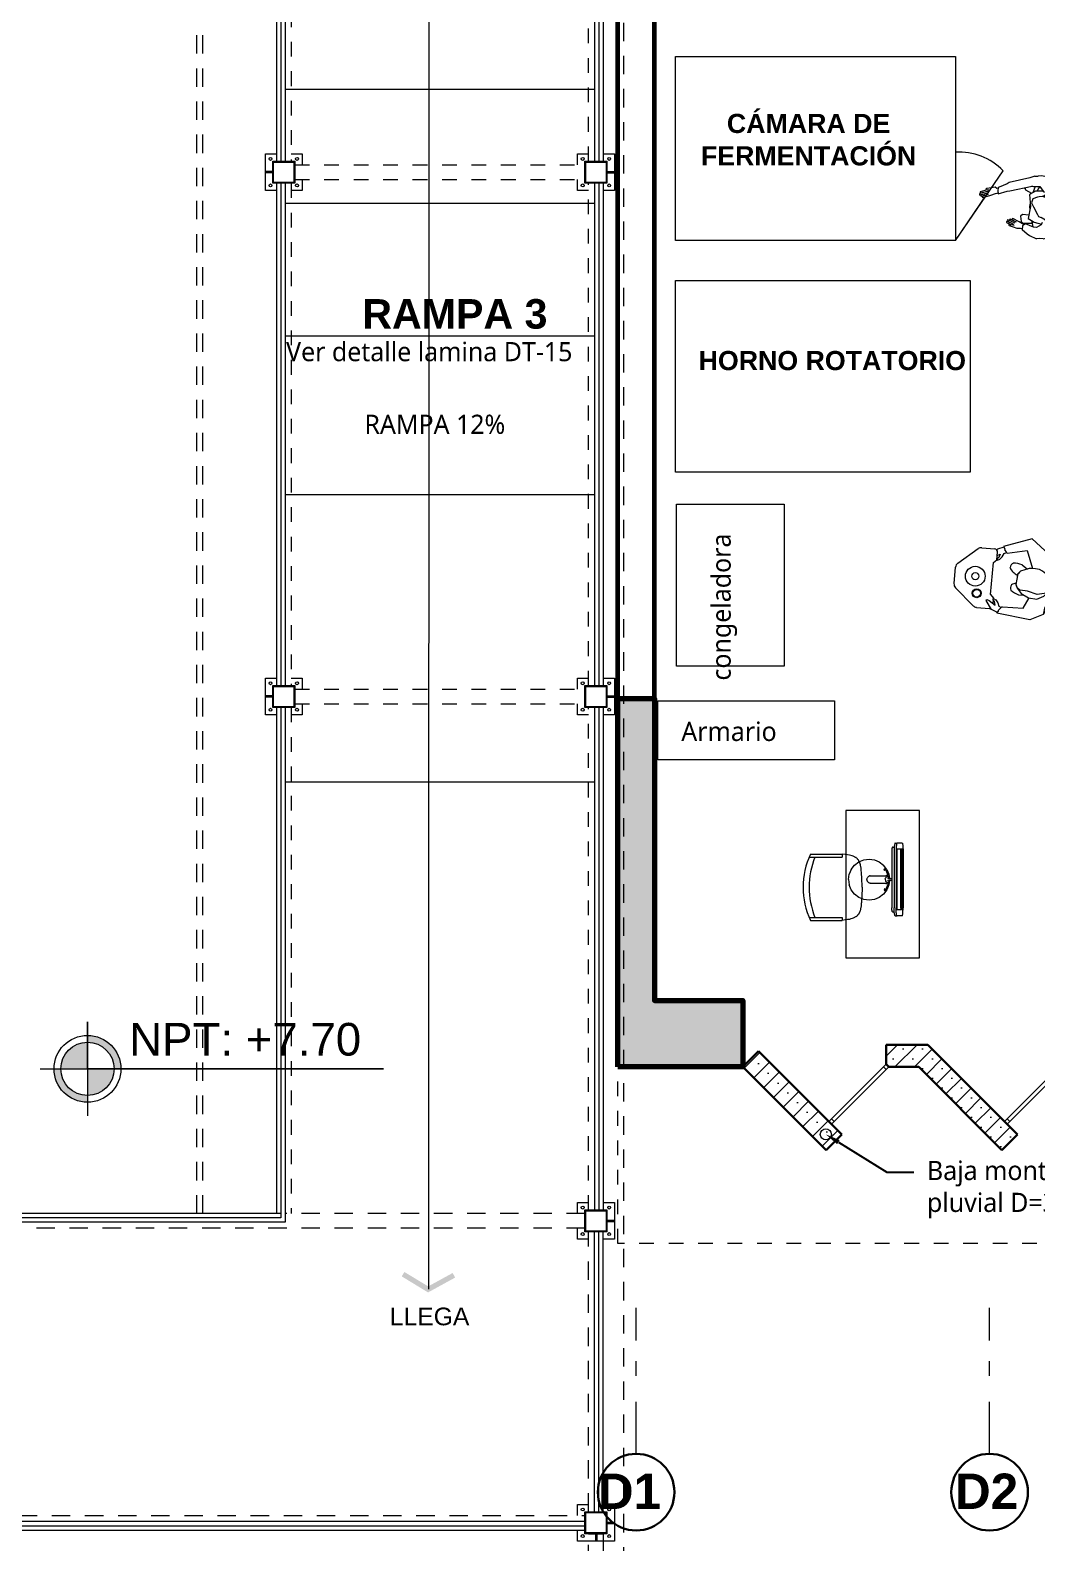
# Model space of a CAD drawing. Header units: millimetres. Extents: x 1 to 121, y 0 to 90.
# Drawn here: x 23.14 to 29.97, y 8.19 to 18.46 of the extents above; entities that cross this region are included whole.
import ezdxf
from ezdxf import colors
from ezdxf.entities.mleader import LeaderData, LeaderLine
from ezdxf.enums import TextEntityAlignment as Align
from ezdxf.math import Vec2, Vec3

# ---------------------------------------------------------------- set-up
doc = ezdxf.new("R2010")
doc.units = ezdxf.units.MM
for name, pattern in [('DASHED2', [0.375, 0.25, -0.125]), ('Dot & Dashed', [0.670278, 0.352778, -0.176389, 0, -0.141111]), ('HIDDEN2', [0.1875, 0.125, -0.0625])]:
    doc.linetypes.add(name, pattern=pattern)
for name, color, linetype, lineweight in [('A-FLOR-HRAL', 11, 'Continuous', 9), ('A-TRAZO', 7, 'Continuous', 5), ('ArchiCAD Windows_Pen_No__3', 150, 'Continuous', 0), ('COLUMNAS 50', 32, 'Continuous', 70), ('Cotas varias El', 253, 'Continuous', 13), ('Equipamiento SR', 23, 'Continuous', 0), ('flechas', 180, 'Continuous', 15), ('GRAFO 0 BLANCO', 7, 'Continuous', 0), ('GRAFO 4', 7, 'Continuous', 30), ('GRAFO01', 7, 'Continuous', 0), ('I.S. CANALETAS', 12, 'Continuous', 0), ('letras sr', 7, 'Continuous', 5), ('MK-LINEAS GENERALES', 7, 'Continuous', 15), ('Muros el', 144, 'Continuous', 60), ('PERSONAS', 8, 'Continuous', 0), ('proyecciones', 1, 'DASHED2', 5), ('TABIQUERIA DE DRYWALL', 221, 'Continuous', 30), ('TEXTO 100', 7, 'Continuous', 20), ('texturas 1', 251, 'Continuous', 5)]:
    doc.layers.add(name, color=color, linetype=linetype, lineweight=lineweight)
doc.layers.add('Structural - Combined_Pen_No__161', color=7, linetype='Continuous', lineweight=13, true_color=0x6a6a6a)
doc.styles.add('Generales', font='trebuc.ttf', dxfattribs={"height": 0.1})
doc.styles.add('GENERATED_STYLE_1', font='arialbd.ttf')
doc.styles.add('GENERATED_STYLE_2', font='arial.ttf')
doc.styles.add('JOS', font='arial.ttf', dxfattribs={"height": 1})
doc.styles.add('TURBO_BASS', font='swisseb.ttf')
doc.styles.add('TURBO_NPT', font='sanssb__.ttf')
pattern_1 = [(135, (14.8874, -40.4652), (-0.3367596, -0.3367596), []), (135, (14.8874, -40.2407), (-0.3367596, -0.3367596), [])]

# ---------------------------------------------------------------- blocks, each defined once
blk = doc.blocks.new('A$C0F2E3FFB')
at = {"layer": 'PERSONAS'}
for p, q in [((0.316, 0.697), (0.312, 0.693)), ((0.312, 0.693), (0.331, 0.632)), ((0.321, 0.699), (0.316, 0.697)), ((0.331, 0.678), (0.321, 0.699)), ((0.326, 0.709), (0.322, 0.706)), ((0.322, 0.706), (0.338, 0.65)), ((0.332, 0.709), (0.326, 0.709)), ((0.336, 0.718), (0.331, 0.716)), ((0.331, 0.716), (0.349, 0.65)), ((0.336, 0.698), (0.332, 0.709)), ((0.341, 0.719), (0.336, 0.718)), ((0.349, 0.696), (0.341, 0.719)), ((0.35, 0.712), (0.346, 0.71)), ((0.346, 0.71), (0.362, 0.65)), ((0.355, 0.712), (0.35, 0.712)), ((0.371, 0.66), (0.355, 0.712)), ((0.331, 0.632), (0.343, 0.597)), ((0.364, 0.581), (0.339, 0.578)), ((0.339, 0.578), (0.36, 0.51)), ((0.343, 0.597), (0.346, 0.585)), ((0.346, 0.585), (0.348, 0.579)), ((0.384, 0.578), (0.364, 0.581)), ((0.372, 0.667), (0.371, 0.648)), ((0.376, 0.67), (0.372, 0.667)), ((0.38, 0.663), (0.376, 0.67)), ((0.384, 0.631), (0.38, 0.663)), ((0.381, 0.588), (0.39, 0.599)), ((0.382, 0.578), (0.381, 0.588)), ((0.39, 0.599), (0.384, 0.631)), ((0.39, 0.57), (0.384, 0.578)), ((0.091, 0.465), (0.08, 0.437)), ((0.1, 0.494), (0.091, 0.465)), ((0.104, 0.497), (0.1, 0.494)), ((0.1, 0.457), (0.106, 0.477)), ((0.11, 0.498), (0.104, 0.497)), ((0.106, 0.477), (0.11, 0.498)), ((0.124, 0.514), (0.107, 0.483)), ((0.108, 0.458), (0.134, 0.51)), ((0.118, 0.448), (0.145, 0.505)), ((0.136, 0.508), (0.121, 0.486)), ((0.129, 0.515), (0.124, 0.514)), ((0.125, 0.439), (0.15, 0.488)), ((0.134, 0.51), (0.129, 0.515)), ((0.129, 0.42), (0.155, 0.467)), ((0.141, 0.492), (0.131, 0.475)), ((0.147, 0.473), (0.133, 0.455)), ((0.141, 0.509), (0.136, 0.508)), ((0.145, 0.505), (0.141, 0.509)), ((0.146, 0.492), (0.141, 0.492)), ((0.15, 0.488), (0.146, 0.492)), ((0.152, 0.474), (0.147, 0.473)), ((0.155, 0.467), (0.152, 0.474)), ((0.36, 0.51), (0.362, 0.49)), ((0.362, 0.49), (0.398, 0.322)), ((0.415, 0.509), (0.39, 0.57)), ((0.426, 0.494), (0.415, 0.509)), ((0.461, 0.339), (0.426, 0.494)), ((0.037, 0.358), (0.026, 0.342)), ((0.07, 0.397), (0.037, 0.358)), ((0.099, 0.393), (0.07, 0.397)), ((0.081, 0.411), (0.077, 0.396)), ((0.08, 0.437), (0.081, 0.411)), ((0.088, 0.31), (0.114, 0.371)), ((0.114, 0.371), (0.099, 0.393)), ((0.106, 0.382), (0.111, 0.389)), ((0.111, 0.389), (0.113, 0.393)), ((0.113, 0.393), (0.129, 0.42)), ((0.132, 0.404), (0.118, 0.392)), ((0.132, 0.404), (0.118, 0.392)), ((0.118, 0.392), (0.118, 0.322)), ((0.118, 0.392), (0.118, 0.322)), ((0.155, 0.351), (0.127, 0.307)), ((0.171, 0.409), (0.132, 0.404)), ((0.171, 0.409), (0.132, 0.404)), ((0.245, 0.333), (0.155, 0.351)), ((0.183, 0.394), (0.171, 0.409)), ((0.183, 0.394), (0.171, 0.409)), ((0.18, 0.346), (0.183, 0.394)), ((0.18, 0.346), (0.183, 0.394)), ((0.371, 0.371), (0.344, 0.327)), ((0.388, 0.378), (0.371, 0.371)), ((0.386, 0.377), (0.371, 0.371)), ((0, 0.237), (0.002, 0.262)), ((0, 0.237), (0.005, 0.217)), ((0.026, 0.342), (0.001, 0.288)), ((0.002, 0.263), (0.001, 0.288)), ((0.087, 0.287), (0.088, 0.31)), ((0.105, 0.253), (0.087, 0.287)), ((0.14, 0.327), (0.091, 0.316)), ((0.124, 0.246), (0.105, 0.253)), ((0.127, 0.307), (0.112, 0.251)), ((0.14, 0.327), (0.118, 0.322)), ((0.143, 0.209), (0.148, 0.234)), ((0.148, 0.234), (0.157, 0.245)), ((0.157, 0.245), (0.162, 0.254)), ((0.168, 0.273), (0.162, 0.254)), ((0.183, 0.28), (0.168, 0.273)), ((0.241, 0.311), (0.183, 0.28)), ((0.245, 0.34), (0.219, 0.338)), ((0.273, 0.327), (0.241, 0.311)), ((0.336, 0.342), (0.245, 0.333)), ((0.269, 0.336), (0.245, 0.34)), ((0.301, 0.315), (0.273, 0.327)), ((0.314, 0.28), (0.301, 0.315)), ((0.318, 0.268), (0.314, 0.28)), ((0.315, 0.207), (0.316, 0.231)), ((0.316, 0.231), (0.319, 0.236)), ((0.32, 0.246), (0.318, 0.268)), ((0.319, 0.236), (0.32, 0.246)), ((0.324, 0.23), (0.32, 0.246)), ((0.33, 0.225), (0.324, 0.23)), ((0.324, 0.207), (0.324, 0.23)), ((0.359, 0.295), (0.336, 0.342)), ((0.395, 0.299), (0.348, 0.317)), ((0.36, 0.239), (0.352, 0.228)), ((0.36, 0.239), (0.359, 0.295)), ((0.394, 0.263), (0.36, 0.239)), ((0.377, 0.275), (0.361, 0.282)), ((0.377, 0.275), (0.361, 0.282)), ((0.384, 0.268), (0.377, 0.275)), ((0.384, 0.268), (0.394, 0.272)), ((0.384, 0.256), (0.384, 0.268)), ((0.389, 0.301), (0.398, 0.324)), ((0.398, 0.322), (0.394, 0.287)), ((0.394, 0.287), (0.394, 0.263)), ((0.394, 0.287), (0.394, 0.287)), ((0.394, 0.287), (0.394, 0.287)), ((0.472, 0.302), (0.461, 0.339)), ((0.468, 0.216), (0.475, 0.248)), ((0.472, 0.302), (0.473, 0.276)), ((0.475, 0.248), (0.473, 0.276)), ((0.005, 0.217), (0.014, 0.203)), ((0.014, 0.203), (0.024, 0.194)), ((0.024, 0.194), (0.044, 0.169)), ((0.044, 0.169), (0.061, 0.152)), ((0.044, 0.169), (0.074, 0.158)), ((0.061, 0.152), (0.06, 0.142)), ((0.06, 0.142), (0.074, 0.11)), ((0.082, 0.176), (0.066, 0.141)), ((0.087, 0.112), (0.066, 0.141)), ((0.086, 0.183), (0.082, 0.176)), ((0.086, 0.183), (0.121, 0.209)), ((0.098, 0.146), (0.093, 0.13)), ((0.093, 0.13), (0.129, 0.081)), ((0.129, 0.21), (0.121, 0.209)), ((0.129, 0.21), (0.147, 0.227)), ((0.143, 0.209), (0.131, 0.188)), ((0.131, 0.188), (0.131, 0.173)), ((0.131, 0.173), (0.133, 0.132)), ((0.3, 0.106), (0.309, 0.128)), ((0.309, 0.128), (0.321, 0.168)), ((0.319, 0.192), (0.315, 0.207)), ((0.321, 0.168), (0.319, 0.192)), ((0.34, 0.177), (0.324, 0.215)), ((0.33, 0.163), (0.324, 0.207)), ((0.333, 0.199), (0.33, 0.225)), ((0.356, 0.198), (0.333, 0.199)), ((0.337, 0.07), (0.378, 0.115)), ((0.345, 0.167), (0.34, 0.177)), ((0.39, 0.167), (0.356, 0.198)), ((0.378, 0.115), (0.365, 0.142)), ((0.382, 0.097), (0.405, 0.123)), ((0.393, 0.159), (0.39, 0.167)), ((0.405, 0.123), (0.393, 0.159)), ((0.404, 0.127), (0.409, 0.133)), ((0.409, 0.133), (0.426, 0.158)), ((0.426, 0.158), (0.438, 0.169)), ((0.438, 0.169), (0.448, 0.183)), ((0.448, 0.183), (0.468, 0.216)), ((0.148, 0.07), (0.074, 0.11)), ((0.121, 0.091), (0.087, 0.112)), ((0.129, 0.081), (0.2, 0.055)), ((0.148, 0.07), (0.226, 0.037)), ((0.197, 0.056), (0.148, 0.07)), ((0.2, 0.055), (0.263, 0.052)), ((0.207, 0.089), (0.26, 0.086)), ((0.226, 0.037), (0.268, 0.003)), ((0.26, 0.086), (0.293, 0.102)), ((0.263, 0.052), (0.337, 0.07)), ((0.268, 0.003), (0.289, 0)), ((0.289, 0), (0.317, 0.01)), ((0.293, 0.102), (0.3, 0.106)), ((0.317, 0.01), (0.34, 0.031)), ((0.34, 0.073), (0.381, 0.094)), ((0.353, 0.079), (0.34, 0.031)), ((0.381, 0.094), (0.382, 0.097))]:
    blk.add_line(p, q, dxfattribs=at)
blk = doc.blocks.new('A$C727919A8')
at = {"layer": 'Equipamiento SR', "color": 7}
for p, q in [((0.359, 0.771), (0.169, 0.709)), ((0.236, 0.694), (0.219, 0.666)), ((0.304, 0.726), (0.236, 0.694)), ((0.375, 0.702), (0.304, 0.726)), ((0.345, 0.711), (0.384, 0.649)), ((0.417, 0.66), (0.375, 0.702)), ((0.069, 0.615), (0.012, 0.452)), ((0.127, 0.639), (0.07, 0.613)), ((0.205, 0.617), (0.203, 0.592)), ((0.203, 0.592), (0.21, 0.563)), ((0.219, 0.666), (0.205, 0.617)), ((0.384, 0.649), (0.389, 0.574)), ((0.389, 0.574), (0.403, 0.519)), ((0.431, 0.599), (0.417, 0.66)), ((0.423, 0.535), (0.431, 0.599)), ((0.52, 0.592), (0.43, 0.604)), ((0.57, 0.445), (0.52, 0.592)), ((0.581, 0.674), (0.631, 0.425)), ((0.106, 0.451), (0.216, 0.54)), ((0.21, 0.563), (0.217, 0.538)), ((0.217, 0.538), (0.226, 0.519)), ((0.222, 0.458), (0.236, 0.507)), ((0.226, 0.519), (0.271, 0.465)), ((0.271, 0.465), (0.297, 0.455)), ((0.297, 0.455), (0.278, 0.464)), ((0.297, 0.455), (0.376, 0.473)), ((0.323, 0.462), (0.297, 0.455)), ((0.307, 0.457), (0.307, 0.458)), ((0.394, 0.491), (0.375, 0.473)), ((0.376, 0.473), (0.398, 0.492)), ((0.403, 0.519), (0.394, 0.491)), ((0.398, 0.492), (0.423, 0.535)), ((0.44, 0.522), (0.426, 0.56)), ((0.012, 0.452), (0.148, 0.275)), ((0.185, 0.32), (0.106, 0.451)), ((0.521, 0.327), (0.537, 0.357)), ((0.539, 0.358), (0.537, 0.357)), ((0.539, 0.359), (0.542, 0.377)), ((0.542, 0.377), (0.556, 0.4)), ((0.556, 0.374), (0.549, 0.36)), ((0.575, 0.37), (0.549, 0.362)), ((0.556, 0.4), (0.577, 0.418)), ((0.58, 0.388), (0.556, 0.374)), ((0.565, 0.334), (0.58, 0.388)), ((0.572, 0.441), (0.57, 0.445)), ((0.578, 0.438), (0.572, 0.441)), ((0.621, 0.375), (0.575, 0.314)), ((0.577, 0.418), (0.578, 0.438)), ((0.582, 0.437), (0.578, 0.438)), ((0.605, 0.428), (0.582, 0.437)), ((0.613, 0.431), (0.605, 0.428)), ((0.631, 0.425), (0.613, 0.431)), ((0.625, 0.427), (0.621, 0.375)), ((0.651, 0.266), (0.621, 0.359)), ((0.148, 0.275), (0.16, 0.29)), ((0.152, 0.28), (0.185, 0.24)), ((0.16, 0.29), (0.168, 0.292)), ((0.168, 0.292), (0.178, 0.309)), ((0.178, 0.309), (0.182, 0.313)), ((0.182, 0.313), (0.185, 0.32)), ((0.196, 0.3), (0.182, 0.312)), ((0.185, 0.24), (0.191, 0.238)), ((0.224, 0.297), (0.196, 0.3)), ((0.26, 0.268), (0.206, 0.251)), ((0.211, 0.273), (0.239, 0.275)), ((0.229, 0.258), (0.211, 0.273)), ((0.248, 0.286), (0.224, 0.297)), ((0.239, 0.275), (0.253, 0.268)), ((0.261, 0.273), (0.248, 0.286)), ((0.253, 0.268), (0.261, 0.273)), ((0.29, 0.253), (0.26, 0.268)), ((0.566, 0.314), (0.565, 0.334)), ((0.221, 0.127), (0.191, 0.221))]:
    blk.add_line(p, q, dxfattribs=at)
at = {"layer": 'Equipamiento SR'}
for p, q in [((0.445, 0.739), (0.504, 0.75)), ((0.504, 0.75), (0.581, 0.674)), ((0.521, 0.327), (0.29, 0.253)), ((0.576, 0.063), (0.65, 0.238)), ((0.4, 0.006), (0.238, 0.105)), ((0.551, 0.04), (0.433, 0.002))]:
    blk.add_line(p, q, dxfattribs=at)
at = {"layer": 'Equipamiento SR', "color": 7}
for centre, radius in [((0.438, 0.166), 0.0746), ((0.552, 0.226), 0.0335), ((0.552, 0.226), 0.0287), ((0.438, 0.166), 0.0269)]:
    blk.add_circle(centre, radius, dxfattribs=at)
for centre, radius, start, end in [((0.377, 0.395), 0.377, 123.5049, 144.5899), ((0.186, 0.462), 0.121, 317.7336, 357.5777), ((0.475, 0.528), 0.121, 208.0316, 225.9403), ((0.298, 0.507), 0.142, 338.3804, 5.8358), ((0.399, 0.485), 0.0436, 259.6647, 316.5617), ((0.544, 0.361), 0.00519, 206.2492, 347.3709), ((0.598, 0.352), 0.0242, 17.8409, 42.7473), ((0.214, 0.228), 0.0242, 107.8409, 197.8409), ((0.57, 0.32), 0.00764, 240.218, 310.9731)]:
    blk.add_arc(centre, radius, start, end, dxfattribs=at)
at = {"layer": 'Equipamiento SR'}
for centre, radius, start, end in [((0.377, 0.395), 0.377, 70.3124, 92.7215), ((0.364, 0.452), 0.142, 177.8382, 205.2936), ((0.265, 0.424), 0.0436, 227.1122, 284.0092), ((0.612, 0.253), 0.0404, 337.2396, 17.8409), ((0.259, 0.14), 0.0404, 197.8409, 238.4421), ((0.421, 0.04), 0.0404, 238.4421, 287.8409), ((0.539, 0.078), 0.0404, 287.8409, 337.2396)]:
    blk.add_arc(centre, radius, start, end, dxfattribs=at)
blk = doc.blocks.new('A$C0C667B88')
at = {"layer": 'Equipamiento SR'}
for p, q in [((0.04, 0.745), (0.265, 0.745)), ((0.049, 0.765), (0.159, 0.765)), ((0.135, 0.765), (0.265, 0.765)), ((0.16, 0.765), (0.265, 0.765)), ((0.265, 0.765), (0.265, 0.745)), ((0.04, 0.335), (0.265, 0.335)), ((0.049, 0.315), (0.159, 0.315)), ((0.135, 0.315), (0.265, 0.315)), ((0.16, 0.315), (0.265, 0.315)), ((0.265, 0.335), (0.265, 0.315))]:
    blk.add_line(p, q, dxfattribs=at)
for points in [[(0.4, 0.54), (0.4, 0.553), (0.4, 0.566), (0.399, 0.579), (0.399, 0.591), (0.399, 0.603), (0.398, 0.614), (0.397, 0.625), (0.397, 0.635), (0.396, 0.643), (0.395, 0.651), (0.395, 0.658), (0.394, 0.665), (0.393, 0.671), (0.392, 0.676), (0.391, 0.681), (0.39, 0.685), (0.39, 0.69), (0.389, 0.694), (0.388, 0.697), (0.387, 0.701), (0.386, 0.704), (0.385, 0.707), (0.383, 0.71), (0.382, 0.713), (0.381, 0.716), (0.379, 0.718), (0.378, 0.72), (0.376, 0.723), (0.375, 0.725), (0.373, 0.727), (0.371, 0.729), (0.37, 0.731), (0.368, 0.733), (0.366, 0.735), (0.364, 0.737), (0.361, 0.739), (0.359, 0.741), (0.356, 0.743), (0.352, 0.745), (0.349, 0.747), (0.344, 0.749), (0.339, 0.751), (0.333, 0.754), (0.324, 0.756), (0.314, 0.758), (0.301, 0.761), (0.285, 0.763), (0.265, 0.765)], [(0.4, 0.54), (0.4, 0.527), (0.4, 0.514), (0.399, 0.502), (0.399, 0.489), (0.399, 0.477), (0.398, 0.466), (0.397, 0.456), (0.397, 0.446), (0.396, 0.437), (0.395, 0.429), (0.395, 0.422), (0.394, 0.416), (0.393, 0.41), (0.392, 0.405), (0.391, 0.4), (0.39, 0.395), (0.39, 0.391), (0.389, 0.387), (0.388, 0.383), (0.387, 0.38), (0.386, 0.376), (0.385, 0.373), (0.383, 0.37), (0.382, 0.368), (0.381, 0.365), (0.379, 0.363), (0.378, 0.36), (0.376, 0.358), (0.375, 0.356), (0.373, 0.354), (0.371, 0.352), (0.37, 0.35), (0.368, 0.348), (0.366, 0.346), (0.364, 0.344), (0.361, 0.342), (0.359, 0.34), (0.356, 0.338), (0.352, 0.336), (0.349, 0.334), (0.344, 0.332), (0.339, 0.329), (0.333, 0.327), (0.324, 0.325), (0.314, 0.322), (0.301, 0.32), (0.285, 0.318), (0.265, 0.315)]]:
    blk.add_lwpolyline(points, dxfattribs=at)
for centre, start, end in [((0.54, 0.54), 155.3885, 204.6115), ((0.58, 0.54), 157.7008, 202.2992)]:
    blk.add_arc(centre, 0.54, start, end, dxfattribs=at)
blk = doc.blocks.new('A$C3689293D')
at = {"layer": 'Equipamiento SR'}
for p, q in [((0.95, 0.7), (0.05, 0.7)), ((0.221, 0.584), (0.222, 0.585)), ((0.221, 0.583), (0.221, 0.584)), ((0.221, 0.583), (0.221, 0.549)), ((0.221, 0.536), (0.221, 0.549)), ((0.221, 0.549), (0.221, 0.548)), ((0.221, 0.548), (0.222, 0.547)), ((0.221, 0.536), (0.221, 0.535)), ((0.221, 0.535), (0.222, 0.534)), ((0.222, 0.585), (0.225, 0.585)), ((0.222, 0.547), (0.225, 0.546)), ((0.222, 0.534), (0.225, 0.533)), ((0.225, 0.585), (0.228, 0.586)), ((0.225, 0.546), (0.228, 0.545)), ((0.225, 0.533), (0.228, 0.533)), ((0.228, 0.586), (0.232, 0.587)), ((0.228, 0.545), (0.232, 0.544)), ((0.228, 0.533), (0.232, 0.532)), ((0.232, 0.587), (0.237, 0.588)), ((0.232, 0.544), (0.237, 0.544)), ((0.232, 0.532), (0.237, 0.531)), ((0.237, 0.588), (0.242, 0.588)), ((0.237, 0.544), (0.242, 0.543)), ((0.237, 0.531), (0.242, 0.53)), ((0.242, 0.588), (0.249, 0.589)), ((0.242, 0.543), (0.249, 0.543)), ((0.242, 0.53), (0.248, 0.53)), ((0.248, 0.517), (0.248, 0.53)), ((0.248, 0.53), (0.249, 0.53)), ((0.248, 0.517), (0.249, 0.517)), ((0.249, 0.589), (0.255, 0.589)), ((0.249, 0.543), (0.255, 0.542)), ((0.249, 0.53), (0.255, 0.53)), ((0.249, 0.517), (0.249, 0.516)), ((0.249, 0.516), (0.25, 0.516)), ((0.25, 0.516), (0.252, 0.515)), ((0.252, 0.515), (0.254, 0.515)), ((0.254, 0.515), (0.256, 0.515)), ((0.255, 0.589), (0.262, 0.59)), ((0.255, 0.542), (0.262, 0.542)), ((0.255, 0.53), (0.262, 0.529)), ((0.256, 0.515), (0.259, 0.514)), ((0.259, 0.514), (0.262, 0.514)), ((0.262, 0.59), (0.27, 0.59)), ((0.262, 0.585), (0.673, 0.585)), ((0.262, 0.585), (0.262, 0.578)), ((0.262, 0.578), (0.673, 0.578)), ((0.262, 0.578), (0.262, 0.577)), ((0.262, 0.577), (0.27, 0.577)), ((0.262, 0.577), (0.262, 0.577)), ((0.262, 0.577), (0.262, 0.573)), ((0.265, 0.573), (0.262, 0.573)), ((0.262, 0.573), (0.262, 0.547)), ((0.262, 0.547), (0.673, 0.547)), ((0.262, 0.542), (0.27, 0.542)), ((0.262, 0.529), (0.27, 0.529)), ((0.262, 0.514), (0.265, 0.514)), ((0.269, 0.574), (0.265, 0.573)), ((0.265, 0.514), (0.269, 0.514)), ((0.272, 0.574), (0.269, 0.574)), ((0.269, 0.514), (0.272, 0.514)), ((0.27, 0.59), (0.276, 0.59)), ((0.27, 0.577), (0.276, 0.577)), ((0.27, 0.542), (0.276, 0.542)), ((0.27, 0.529), (0.276, 0.529)), ((0.276, 0.574), (0.272, 0.574)), ((0.272, 0.514), (0.276, 0.514)), ((0.276, 0.59), (0.66, 0.59)), ((0.276, 0.577), (0.66, 0.577)), ((0.66, 0.574), (0.276, 0.574)), ((0.276, 0.542), (0.66, 0.542)), ((0.276, 0.529), (0.66, 0.529)), ((0.276, 0.514), (0.462, 0.514)), ((0.462, 0.497), (0.462, 0.514)), ((0.462, 0.514), (0.475, 0.514)), ((0.475, 0.514), (0.66, 0.514)), ((0.475, 0.514), (0.475, 0.497)), ((0.666, 0.59), (0.66, 0.59)), ((0.666, 0.577), (0.66, 0.577)), ((0.66, 0.574), (0.663, 0.574)), ((0.666, 0.542), (0.66, 0.542)), ((0.666, 0.529), (0.66, 0.529)), ((0.663, 0.514), (0.66, 0.514)), ((0.663, 0.574), (0.667, 0.574)), ((0.667, 0.514), (0.663, 0.514)), ((0.673, 0.59), (0.666, 0.59)), ((0.673, 0.577), (0.666, 0.577)), ((0.673, 0.542), (0.666, 0.542)), ((0.673, 0.529), (0.666, 0.529)), ((0.667, 0.574), (0.67, 0.573)), ((0.67, 0.514), (0.667, 0.514)), ((0.67, 0.573), (0.673, 0.573)), ((0.673, 0.514), (0.67, 0.514)), ((0.68, 0.589), (0.673, 0.59)), ((0.673, 0.585), (0.673, 0.578)), ((0.673, 0.577), (0.673, 0.578)), ((0.673, 0.577), (0.673, 0.577)), ((0.673, 0.573), (0.673, 0.577)), ((0.673, 0.547), (0.673, 0.573)), ((0.68, 0.542), (0.673, 0.542)), ((0.68, 0.53), (0.673, 0.529)), ((0.677, 0.514), (0.673, 0.514)), ((0.679, 0.515), (0.677, 0.514)), ((0.682, 0.515), (0.679, 0.515)), ((0.687, 0.589), (0.68, 0.589)), ((0.687, 0.543), (0.68, 0.542)), ((0.687, 0.53), (0.68, 0.53)), ((0.684, 0.515), (0.682, 0.515)), ((0.685, 0.516), (0.684, 0.515)), ((0.686, 0.516), (0.685, 0.516)), ((0.687, 0.517), (0.686, 0.516)), ((0.693, 0.588), (0.687, 0.589)), ((0.693, 0.543), (0.687, 0.543)), ((0.687, 0.517), (0.687, 0.53)), ((0.693, 0.53), (0.687, 0.53)), ((0.687, 0.53), (0.687, 0.53)), ((0.687, 0.517), (0.687, 0.517)), ((0.699, 0.588), (0.693, 0.588)), ((0.699, 0.544), (0.693, 0.543)), ((0.699, 0.531), (0.693, 0.53)), ((0.704, 0.587), (0.699, 0.588)), ((0.704, 0.544), (0.699, 0.544)), ((0.704, 0.532), (0.699, 0.531)), ((0.708, 0.586), (0.704, 0.587)), ((0.708, 0.545), (0.704, 0.544)), ((0.708, 0.533), (0.704, 0.532)), ((0.711, 0.585), (0.708, 0.586)), ((0.711, 0.546), (0.708, 0.545)), ((0.711, 0.533), (0.708, 0.533)), ((0.713, 0.585), (0.711, 0.585)), ((0.713, 0.547), (0.711, 0.546)), ((0.713, 0.534), (0.711, 0.533)), ((0.714, 0.584), (0.713, 0.585)), ((0.714, 0.548), (0.713, 0.547)), ((0.714, 0.535), (0.713, 0.534)), ((0.714, 0.583), (0.714, 0.584)), ((0.714, 0.583), (0.714, 0.549)), ((0.714, 0.536), (0.714, 0.549)), ((0.714, 0.549), (0.714, 0.548)), ((0.714, 0.536), (0.714, 0.535)), ((0.335, 0.395), (0.349, 0.428)), ((0.349, 0.428), (0.371, 0.457)), ((0.4, 0.479), (0.371, 0.457)), ((0.396, 0.466), (0.397, 0.466)), ((0.396, 0.465), (0.396, 0.466)), ((0.396, 0.464), (0.396, 0.465)), ((0.396, 0.464), (0.396, 0.464)), ((0.397, 0.463), (0.396, 0.464)), ((0.397, 0.467), (0.398, 0.468)), ((0.397, 0.466), (0.397, 0.467)), ((0.398, 0.462), (0.397, 0.463)), ((0.397, 0.463), (0.397, 0.463)), ((0.398, 0.469), (0.399, 0.47)), ((0.398, 0.468), (0.398, 0.469)), ((0.399, 0.462), (0.398, 0.462)), ((0.399, 0.47), (0.4, 0.471)), ((0.4, 0.462), (0.399, 0.462)), ((0.4, 0.479), (0.433, 0.493)), ((0.4, 0.471), (0.401, 0.472)), ((0.401, 0.462), (0.4, 0.462)), ((0.401, 0.472), (0.402, 0.472)), ((0.402, 0.463), (0.401, 0.462)), ((0.402, 0.472), (0.403, 0.473)), ((0.402, 0.472), (0.403, 0.473)), ((0.403, 0.463), (0.402, 0.463)), ((0.435, 0.486), (0.403, 0.473)), ((0.404, 0.463), (0.403, 0.463)), ((0.405, 0.464), (0.404, 0.463)), ((0.407, 0.464), (0.405, 0.464)), ((0.407, 0.465), (0.407, 0.464)), ((0.433, 0.493), (0.462, 0.497)), ((0.451, 0.488), (0.435, 0.486)), ((0.437, 0.477), (0.444, 0.478)), ((0.444, 0.478), (0.443, 0.473)), ((0.443, 0.365), (0.443, 0.473)), ((0.446, 0.482), (0.444, 0.478)), ((0.446, 0.482), (0.452, 0.489)), ((0.45, 0.486), (0.452, 0.489)), ((0.45, 0.486), (0.45, 0.482)), ((0.45, 0.482), (0.45, 0.479)), ((0.452, 0.475), (0.45, 0.479)), ((0.452, 0.489), (0.455, 0.492)), ((0.456, 0.473), (0.452, 0.475)), ((0.458, 0.494), (0.455, 0.492)), ((0.46, 0.471), (0.456, 0.473)), ((0.458, 0.494), (0.462, 0.495)), ((0.464, 0.469), (0.46, 0.471)), ((0.462, 0.495), (0.462, 0.497)), ((0.462, 0.491), (0.462, 0.495)), ((0.463, 0.489), (0.462, 0.487)), ((0.463, 0.489), (0.462, 0.488)), ((0.462, 0.488), (0.462, 0.487)), ((0.464, 0.469), (0.469, 0.469)), ((0.469, 0.469), (0.474, 0.47)), ((0.475, 0.487), (0.474, 0.485)), ((0.474, 0.485), (0.475, 0.486)), ((0.474, 0.47), (0.479, 0.471)), ((0.475, 0.497), (0.475, 0.495)), ((0.475, 0.497), (0.505, 0.493)), ((0.477, 0.494), (0.475, 0.495)), ((0.475, 0.495), (0.475, 0.49)), ((0.475, 0.486), (0.475, 0.487)), ((0.481, 0.492), (0.477, 0.494)), ((0.479, 0.471), (0.482, 0.473)), ((0.485, 0.49), (0.481, 0.492)), ((0.482, 0.473), (0.485, 0.476)), ((0.487, 0.487), (0.485, 0.49)), ((0.485, 0.49), (0.49, 0.483)), ((0.485, 0.476), (0.487, 0.48)), ((0.486, 0.488), (0.503, 0.486)), ((0.487, 0.483), (0.487, 0.487)), ((0.487, 0.48), (0.487, 0.483)), ((0.493, 0.479), (0.49, 0.483)), ((0.494, 0.474), (0.493, 0.479)), ((0.501, 0.477), (0.493, 0.478)), ((0.494, 0.367), (0.494, 0.474)), ((0.503, 0.486), (0.535, 0.473)), ((0.505, 0.493), (0.539, 0.479)), ((0.531, 0.465), (0.532, 0.464)), ((0.532, 0.464), (0.533, 0.464)), ((0.533, 0.464), (0.534, 0.463)), ((0.534, 0.463), (0.535, 0.463)), ((0.536, 0.472), (0.535, 0.473)), ((0.535, 0.463), (0.537, 0.463)), ((0.537, 0.472), (0.536, 0.472)), ((0.538, 0.471), (0.537, 0.472)), ((0.537, 0.463), (0.538, 0.462)), ((0.539, 0.47), (0.538, 0.471)), ((0.538, 0.462), (0.539, 0.462)), ((0.539, 0.479), (0.568, 0.457)), ((0.54, 0.469), (0.539, 0.47)), ((0.539, 0.462), (0.54, 0.462)), ((0.541, 0.468), (0.54, 0.469)), ((0.54, 0.462), (0.541, 0.463)), ((0.54, 0.462), (0.54, 0.462)), ((0.541, 0.467), (0.541, 0.468)), ((0.542, 0.466), (0.541, 0.467)), ((0.541, 0.463), (0.542, 0.463)), ((0.542, 0.466), (0.542, 0.466)), ((0.542, 0.465), (0.542, 0.466)), ((0.542, 0.464), (0.542, 0.465)), ((0.542, 0.464), (0.542, 0.464)), ((0.542, 0.463), (0.542, 0.464)), ((0.568, 0.457), (0.59, 0.428)), ((0.59, 0.428), (0.604, 0.395)), ((0.33, 0.359), (0.335, 0.395)), ((0.335, 0.323), (0.33, 0.359)), ((0.349, 0.289), (0.335, 0.323)), ((0.443, 0.365), (0.444, 0.361)), ((0.447, 0.356), (0.444, 0.361)), ((0.447, 0.356), (0.452, 0.35)), ((0.456, 0.347), (0.452, 0.35)), ((0.46, 0.345), (0.456, 0.347)), ((0.464, 0.344), (0.46, 0.345)), ((0.469, 0.343), (0.464, 0.344)), ((0.469, 0.343), (0.474, 0.344)), ((0.474, 0.344), (0.479, 0.346)), ((0.479, 0.346), (0.482, 0.348)), ((0.482, 0.348), (0.485, 0.351)), ((0.491, 0.357), (0.485, 0.351)), ((0.493, 0.362), (0.491, 0.357)), ((0.494, 0.367), (0.493, 0.362)), ((0.604, 0.323), (0.59, 0.289)), ((0.604, 0.395), (0.608, 0.359)), ((0.608, 0.359), (0.604, 0.323)), ((0.371, 0.26), (0.349, 0.289)), ((0.4, 0.238), (0.371, 0.26)), ((0.4, 0.238), (0.433, 0.224)), ((0.469, 0.219), (0.433, 0.224)), ((0.469, 0.219), (0.505, 0.224)), ((0.539, 0.238), (0.505, 0.224)), ((0.568, 0.26), (0.539, 0.238)), ((0.59, 0.289), (0.568, 0.26))]:
    blk.add_line(p, q, dxfattribs=at)
blk.add_lwpolyline([(1, 0.7), (0, 0.7), (0, 0.2), (1, 0.2), (1, 0.7)], dxfattribs=at)

msp = doc.modelspace()

# ---------------------------------------------------------------- hatches: boundary and pattern name
at = {"layer": 'flechas'}
msp.add_hatch(color=256, dxfattribs=at).paths.add_polyline_path([(26.022, 9.993), (26.005, 10.024), (25.839, 9.933), (25.677, 10.031), (25.659, 10.001), (25.838, 9.892)])
at = {"layer": 'GRAFO 0 BLANCO', "true_color": 0xc7c8ca}
h = msp.add_hatch(color=9, dxfattribs=at)
h.dxf.hatch_style = 1
h.paths.add_polyline_path([(27.976, 11.874), (27.376, 11.874), (27.376, 13.924), (27.126, 13.924), (27.126, 11.424), (27.976, 11.424)])
at = {"layer": 'MK-LINEAS GENERALES', "linetype": 'Continuous'}
h = msp.add_hatch(dxfattribs=at)
h.set_pattern_fill('ANSI32', scale=0.05, angle=90, style=0)
h.set_pattern_definition(pattern_1)
h.paths.add_polyline_path([(24.933, 17.423), (24.933, 17.573), (24.783, 17.573), (24.783, 17.423)], flags=0)
h.paths.add_polyline_path([(24.789, 17.429), (24.789, 17.567), (24.927, 17.567), (24.927, 17.429)], flags=0)
h = msp.add_hatch(dxfattribs=at)
h.set_pattern_fill('ANSI32', scale=0.05, angle=90, style=0)
h.set_pattern_definition(pattern_1)
h.paths.add_polyline_path([(27.053, 17.423), (27.053, 17.573), (26.903, 17.573), (26.903, 17.423)], flags=0)
h.paths.add_polyline_path([(26.909, 17.429), (26.909, 17.567), (27.047, 17.567), (27.047, 17.429)], flags=0)
h = msp.add_hatch(dxfattribs=at)
h.set_pattern_fill('ANSI32', scale=0.05, angle=90, style=0)
h.set_pattern_definition(pattern_1)
h.paths.add_polyline_path([(27.053, 10.303), (27.053, 10.453), (26.903, 10.453), (26.903, 10.303)], flags=0)
h.paths.add_polyline_path([(26.909, 10.309), (26.909, 10.447), (27.047, 10.447), (27.047, 10.309)], flags=0)
h = msp.add_hatch(dxfattribs=at)
h.set_pattern_fill('ANSI32', scale=0.05, angle=90, style=0)
h.set_pattern_definition(pattern_1)
h.paths.add_polyline_path([(27.053, 8.253), (27.053, 8.403), (26.903, 8.403), (26.903, 8.253)], flags=0)
h.paths.add_polyline_path([(26.909, 8.259), (26.909, 8.397), (27.047, 8.397), (27.047, 8.259)], flags=0)
at = {"layer": 'TEXTO 100', "ltscale": 1.3}
h = msp.add_hatch(color=7, dxfattribs=at)
edge = h.paths.add_edge_path()
edge.add_line((23.706, 11.41), (23.525, 11.41))
edge.add_line((23.525, 11.41), (23.525, 11.23))
edge.add_arc((23.525, 11.41), 0.181, 270, 360)
edge = h.paths.add_edge_path()
edge.add_arc((23.525, 11.41), 0.181, 90, 180)
edge.add_line((23.344, 11.41), (23.525, 11.41))
edge.add_line((23.525, 11.41), (23.525, 11.591))
edge = h.paths.add_edge_path()
edge.add_line((23.525, 11.637), (23.525, 11.591))
edge.add_arc((23.525, 11.41), 0.181, 0, 90, ccw=False)
edge.add_line((23.706, 11.41), (23.752, 11.41))
edge.add_arc((23.525, 11.41), 0.227, 0, 90)
msp.add_hatch(color=7, dxfattribs=at).paths.add_polyline_path([(23.525, 11.184), (23.525, 11.23, -0.414214), (23.344, 11.41), (23.298, 11.41, 0.414214)])
at = {"layer": 'texturas 1'}
h = msp.add_hatch(dxfattribs=at)
h.set_pattern_fill('SACNCR', color=256)
h.set_pattern_definition([(45, (-110.93088, 77.73742), (-0.06629126, 0.06629126), []), (45, (-110.86459, 77.73742), (-0.06629126, 0.06629126), [0, -0.09375])])
h.paths.add_polyline_path([(28.542, 10.858), (28.648, 10.964), (28.082, 11.53), (27.976, 11.424)])
h = msp.add_hatch(dxfattribs=at)
h.set_pattern_fill('SACNCR', color=256)
h.set_pattern_definition([(45, (267.44671, 22.74851), (-0.06629126, 0.06629126), []), (45, (267.513, 22.74851), (-0.06629126, 0.06629126), [0, -0.09375])])
h.paths.add_polyline_path([(28.948, 11.574), (28.948, 11.441), (28.966, 11.424), (29.17, 11.424), (29.735, 10.858), (29.841, 10.964), (29.232, 11.574)])

# ---------------------------------------------------------------- linework, layer by layer
at = {"lineweight": 0}
for p, q in [((24.808, 20.983), (24.808, 17.573)), ((27.028, 20.983), (27.028, 17.573)), ((24.808, 17.423), (24.808, 14.013)), ((27.028, 17.423), (27.028, 14.013)), ((24.808, 13.863), (24.808, 10.428)), ((27.028, 13.863), (27.028, 10.453)), ((24.808, 10.428), (22.833, 10.428)), ((27.028, 8.403), (27.028, 10.303)), ((22.833, 8.278), (26.903, 8.278))]:
    msp.add_line(p, q, dxfattribs=at)
at = {"color": 252, "lineweight": 0, "true_color": 0x939598}
for p, q in [((24.868, 18.062), (26.968, 18.062)), ((24.868, 17.288), (26.968, 17.288)), ((24.868, 16.387), (26.968, 16.387)), ((24.868, 15.31), (26.968, 15.31)), ((24.868, 13.358), (26.968, 13.358))]:
    msp.add_line(p, q, dxfattribs=at)
at = {"layer": 'A-FLOR-HRAL'}
for p, q in [((24.838, 20.983), (24.838, 17.573)), ((24.868, 20.983), (24.868, 17.573)), ((26.968, 20.983), (26.968, 17.573)), ((26.998, 20.983), (26.998, 17.573)), ((24.838, 17.423), (24.838, 14.013)), ((24.868, 17.423), (24.868, 14.013)), ((26.968, 17.423), (26.968, 14.013)), ((26.998, 17.423), (26.998, 14.013)), ((24.838, 13.863), (24.838, 10.398)), ((24.868, 13.863), (24.868, 10.368)), ((26.968, 13.863), (26.968, 10.453)), ((26.998, 13.863), (26.998, 10.453)), ((24.838, 10.398), (22.833, 10.398)), ((24.868, 10.368), (22.833, 10.368)), ((26.968, 8.403), (26.968, 10.303)), ((26.998, 8.403), (26.998, 10.303)), ((22.833, 8.338), (26.903, 8.338)), ((22.833, 8.308), (26.903, 8.308))]:
    msp.add_line(p, q, dxfattribs=at)
at = {"layer": 'A-TRAZO'}
msp.add_line((25.844, 9.914), (25.847, 21.599), dxfattribs=at)
at = {"layer": 'ArchiCAD Windows_Pen_No__3', "linetype": 'Continuous'}
for p, q in [((28.966, 11.424), (28.577, 11.035)), ((28.931, 11.424), (28.577, 11.07)), ((28.948, 11.441), (28.931, 11.424)), ((28.931, 11.424), (28.948, 11.406)), ((28.948, 11.406), (28.966, 11.424)), ((30.16, 11.424), (29.771, 11.035)), ((30.124, 11.424), (29.771, 11.07)), ((28.577, 11.07), (28.559, 11.052)), ((28.559, 11.052), (28.577, 11.035)), ((28.577, 11.07), (28.595, 11.052)), ((28.577, 11.035), (28.595, 11.052)), ((29.771, 11.07), (29.753, 11.052)), ((29.788, 11.052), (29.771, 11.07)), ((29.771, 11.035), (29.788, 11.052))]:
    msp.add_line(p, q, dxfattribs=at)
at = {"layer": 'COLUMNAS 50', "linetype": 'Continuous'}
msp.add_lwpolyline([(27.126, 11.424), (27.126, 13.924), (27.376, 13.924), (27.376, 11.874), (27.976, 11.874), (27.976, 11.424)], close=True, dxfattribs=at)
at = {"layer": 'Cotas varias El', "linetype": 'Dot & Dashed'}
for p, q in [((27.251, 8.796), (27.251, 9.788)), ((29.651, 8.796), (29.651, 9.788))]:
    msp.add_line(p, q, dxfattribs=at)
at = {"layer": 'Equipamiento SR'}
msp.add_line((29.419, 17.034), (29.635, 17.35), dxfattribs=at)
for points in [[(27.519, 18.284), (29.419, 18.284), (29.419, 17.034), (27.519, 17.034), (27.519, 18.284)], [(27.519, 16.762), (29.519, 16.762), (29.519, 15.462), (27.519, 15.462), (27.519, 16.762)], [(28.255, 15.245), (28.255, 14.145), (27.525, 14.145), (27.525, 15.245), (28.255, 15.245)], [(27.398, 13.909), (28.598, 13.909), (28.598, 13.509), (27.398, 13.509), (27.398, 13.909)]]:
    msp.add_lwpolyline(points, dxfattribs=at)
msp.add_lwpolyline([(29.419, 17.034), (29.743, 17.508, 0.21676), (29.419, 17.634, 1.172573)], format="xyb", dxfattribs=at)
at = {"layer": 'GRAFO 4', "linetype": 'Continuous'}
for centre in [(27.251, 8.536), (29.651, 8.536)]:
    msp.add_circle(centre, 0.26, dxfattribs=at)
at = {"layer": 'I.S. CANALETAS'}
msp.add_circle((28.539, 10.965), 0.0375, dxfattribs=at)
at = {"layer": 'MK-LINEAS GENERALES', "color": 7, "linetype": 'Continuous'}
for p, q in [((24.733, 17.373), (24.733, 17.623)), ((24.733, 17.623), (24.808, 17.623)), ((24.783, 17.423), (24.783, 17.573)), ((24.783, 17.573), (24.933, 17.573)), ((24.789, 17.567), (24.927, 17.567)), ((24.789, 17.429), (24.789, 17.567)), ((24.908, 17.623), (24.983, 17.623)), ((24.927, 17.567), (24.927, 17.429)), ((24.933, 17.573), (24.933, 17.423)), ((24.983, 17.623), (24.983, 17.548)), ((26.853, 17.548), (26.853, 17.623)), ((26.853, 17.623), (26.928, 17.623)), ((26.903, 17.573), (27.053, 17.573)), ((26.903, 17.423), (26.903, 17.573)), ((26.909, 17.429), (26.909, 17.567)), ((26.909, 17.567), (27.047, 17.567)), ((27.028, 17.623), (27.103, 17.623)), ((27.047, 17.567), (27.047, 17.429)), ((27.053, 17.573), (27.053, 17.423)), ((27.103, 17.623), (27.103, 17.373)), ((24.783, 17.503), (24.733, 17.503)), ((24.783, 17.494), (24.733, 17.494)), ((24.778, 17.494), (24.778, 17.503)), ((27.053, 17.503), (27.103, 17.503)), ((27.053, 17.494), (27.103, 17.494)), ((27.058, 17.503), (27.058, 17.494)), ((24.808, 17.373), (24.733, 17.373)), ((24.933, 17.423), (24.783, 17.423)), ((24.927, 17.429), (24.789, 17.429)), ((24.983, 17.373), (24.908, 17.373)), ((24.983, 17.448), (24.983, 17.373)), ((26.853, 17.373), (26.853, 17.448)), ((26.928, 17.373), (26.853, 17.373)), ((27.053, 17.423), (26.903, 17.423)), ((27.047, 17.429), (26.909, 17.429)), ((27.103, 17.373), (27.028, 17.373)), ((24.733, 14.063), (24.808, 14.063)), ((24.733, 13.813), (24.733, 14.063)), ((24.783, 14.013), (24.933, 14.013)), ((24.783, 13.863), (24.783, 14.013)), ((24.789, 13.869), (24.789, 14.007)), ((24.789, 14.007), (24.927, 14.007)), ((24.908, 14.063), (24.983, 14.063)), ((24.927, 14.007), (24.927, 13.869)), ((24.933, 14.013), (24.933, 13.863)), ((24.983, 14.063), (24.983, 13.988)), ((26.853, 13.988), (26.853, 14.063)), ((26.853, 14.063), (26.928, 14.063)), ((26.903, 13.863), (26.903, 14.013)), ((26.903, 14.013), (27.053, 14.013)), ((26.909, 14.007), (27.047, 14.007)), ((26.909, 13.869), (26.909, 14.007)), ((27.028, 14.063), (27.103, 14.063)), ((27.047, 14.007), (27.047, 13.869)), ((27.053, 14.013), (27.053, 13.863)), ((27.103, 14.063), (27.103, 13.813)), ((24.783, 13.943), (24.733, 13.943)), ((24.783, 13.934), (24.733, 13.934)), ((24.778, 13.934), (24.778, 13.943)), ((24.933, 13.863), (24.783, 13.863)), ((24.927, 13.869), (24.789, 13.869)), ((24.983, 13.888), (24.983, 13.813)), ((26.853, 13.813), (26.853, 13.888)), ((27.053, 13.863), (26.903, 13.863)), ((27.047, 13.869), (26.909, 13.869)), ((27.053, 13.943), (27.103, 13.943)), ((27.053, 13.934), (27.103, 13.934)), ((27.058, 13.943), (27.058, 13.934)), ((24.808, 13.813), (24.733, 13.813)), ((24.983, 13.813), (24.908, 13.813)), ((26.928, 13.813), (26.853, 13.813)), ((27.103, 13.813), (27.028, 13.813)), ((26.853, 10.503), (26.928, 10.503)), ((26.853, 10.428), (26.853, 10.503)), ((27.028, 10.503), (27.103, 10.503)), ((27.103, 10.503), (27.103, 10.253)), ((26.903, 10.303), (26.903, 10.453)), ((26.903, 10.453), (27.053, 10.453)), ((26.909, 10.447), (27.047, 10.447)), ((26.909, 10.309), (26.909, 10.447)), ((27.047, 10.447), (27.047, 10.309)), ((27.053, 10.453), (27.053, 10.303)), ((27.053, 10.383), (27.103, 10.383)), ((27.053, 10.374), (27.103, 10.374)), ((27.058, 10.383), (27.058, 10.374)), ((26.853, 10.253), (26.853, 10.328)), ((27.053, 10.303), (26.903, 10.303)), ((27.047, 10.309), (26.909, 10.309)), ((26.928, 10.253), (26.853, 10.253)), ((27.103, 10.253), (27.028, 10.253)), ((26.853, 8.378), (26.853, 8.453)), ((26.853, 8.453), (26.928, 8.453)), ((27.028, 8.453), (27.103, 8.453)), ((27.103, 8.453), (27.103, 8.203)), ((26.903, 8.253), (26.903, 8.403)), ((26.903, 8.403), (27.053, 8.403)), ((26.909, 8.397), (27.047, 8.397)), ((26.909, 8.259), (26.909, 8.397)), ((27.047, 8.397), (27.047, 8.259)), ((27.053, 8.403), (27.053, 8.253)), ((27.053, 8.333), (27.103, 8.333)), ((27.053, 8.324), (27.103, 8.324)), ((27.058, 8.333), (27.058, 8.324)), ((26.853, 8.203), (26.853, 8.278)), ((27.053, 8.253), (26.903, 8.253)), ((27.047, 8.259), (26.909, 8.259)), ((26.974, 8.253), (26.974, 8.203)), ((26.983, 8.248), (26.974, 8.248)), ((26.983, 8.253), (26.983, 8.203)), ((27.103, 8.203), (26.853, 8.203))]:
    msp.add_line(p, q, dxfattribs=at)
for centre in [(24.768, 17.588), (24.948, 17.588), (26.888, 17.588), (27.068, 17.588), (24.768, 17.408), (24.948, 17.408), (26.888, 17.408), (27.068, 17.408), (24.768, 14.028), (24.948, 14.028), (26.888, 14.028), (27.068, 14.028), (24.768, 13.848), (24.948, 13.848), (26.888, 13.848), (27.068, 13.848), (26.888, 10.468), (27.068, 10.468), (26.888, 10.288), (27.068, 10.288), (26.888, 8.418), (27.068, 8.418), (26.888, 8.238), (27.068, 8.238)]:
    msp.add_circle(centre, 0.00992, dxfattribs=at)
at = {"layer": 'Muros el', "ltscale": 0.05}
for p, q in [((27.126, 13.924), (27.126, 18.725)), ((27.376, 13.924), (27.376, 18.725))]:
    msp.add_line(p, q, dxfattribs=at)
at = {"layer": 'proyecciones', "linetype": 'HIDDEN2'}
for p, q in [((24.268, 10.428), (24.268, 23.601)), ((24.308, 10.428), (24.308, 23.601)), ((27.168, 7.813), (27.168, 23.601)), ((24.838, 10.428), (24.808, 10.428)), ((26.903, 10.428), (24.868, 10.428)), ((26.903, 10.328), (22.833, 10.328)), ((26.928, 8.403), (26.928, 10.303)), ((22.833, 8.378), (26.903, 8.378))]:
    msp.add_line(p, q, dxfattribs=at)
at = {"layer": 'proyecciones', "linetype": 'HIDDEN2', "ltscale": 0.5}
for p, q in [((24.908, 20.983), (24.908, 17.573)), ((26.928, 17.573), (26.928, 20.983)), ((24.933, 17.548), (26.903, 17.548)), ((24.908, 17.423), (24.908, 14.013)), ((24.933, 17.448), (26.903, 17.448)), ((26.928, 14.013), (26.928, 17.423)), ((24.933, 13.988), (26.903, 13.988)), ((24.908, 13.863), (24.908, 10.428)), ((24.933, 13.888), (26.903, 13.888)), ((26.928, 10.453), (26.928, 13.863))]:
    msp.add_line(p, q, dxfattribs=at)
msp.add_lwpolyline([(60.972, 11.424), (60.972, 10.224), (27.126, 10.224), (27.126, 11.424)], dxfattribs=at)
at = {"layer": 'proyecciones', "linetype": 'HIDDEN2'}
msp.add_lwpolyline([(26.928, 8.253), (27.028, 8.253), (27.028, 7.829), (26.928, 7.829)], close=True, dxfattribs=at)
at = {"layer": 'TABIQUERIA DE DRYWALL'}
for p, q in [((28.948, 11.441), (28.948, 11.574)), ((28.966, 11.424), (28.948, 11.441))]:
    msp.add_line(p, q, dxfattribs=at)
for points in [[(28.082, 11.53), (27.976, 11.424)], [(28.648, 10.964), (28.082, 11.53)], [(29.232, 11.574), (28.948, 11.574)], [(29.841, 10.964), (29.232, 11.574)], [(27.976, 11.424), (28.542, 10.858)], [(29.17, 11.424), (28.966, 11.424)], [(29.17, 11.424), (29.735, 10.858)], [(28.542, 10.858), (28.648, 10.964)], [(29.735, 10.858), (29.841, 10.964)]]:
    msp.add_lwpolyline(points, dxfattribs=at)
at = {"layer": 'TEXTO 100', "color": 7, "ltscale": 1.3}
msp.add_lwpolyline([(23.205, 11.41), (25.535, 11.41), (23.525, 11.41), (23.525, 11.73), (23.525, 11.09)], dxfattribs=at)
for radius in [0.227, 0.181]:
    msp.add_circle((23.525, 11.41), radius, dxfattribs=at)

# ---------------------------------------------------------------- block references
at = {"xscale": 0.9, "yscale": 0.9, "zscale": 0.9, "rotation": 90.00000000000001}
msp.add_blockref('A$C0F2E3FFB', (30.229, 17.045), dxfattribs=at)
at = {"layer": 'Equipamiento SR', "xscale": 0.9, "yscale": 0.9, "zscale": 0.9, "rotation": 247.0629698165293}
msp.add_blockref('A$C727919A8', (29.57, 15.176), dxfattribs=at)
at = {"layer": 'Equipamiento SR', "rotation": 270}
msp.add_blockref('A$C3689293D', (28.474, 13.164), dxfattribs=at)
at = {"layer": 'Equipamiento SR'}
msp.add_blockref('A$C0C667B88', (28.385, 12.103), dxfattribs=at)

# ---------------------------------------------------------------- texts
at = {"char_height": 0.24, "width": 1.011031258713047e-14, "attachment_point": 9, "rotation": 0, "style": 'GENERATED_STYLE_1'}
for s, insert in [('D1', (27.42, 8.422)), ('D2', (29.845, 8.422))]:
    msp.add_mtext(s, dxfattribs=dict(at, insert=insert))
at = {"layer": 'Equipamiento SR', "linetype": 'Continuous', "attachment_point": 2, "rotation": 0, "line_spacing_factor": 1.015916, "style": 'TURBO_NPT'}
for s, insert, char_height in [('\\A1;{\\H1.3x;CÁMARA DE \\PFERMENTACIÓN}  ', (28.422, 17.894), 0.1), ('\\A1;HORNO ROTATORIO  ', (28.583, 16.284), 0.13)]:
    msp.add_mtext(s, dxfattribs=dict(at, insert=insert, char_height=char_height))
at = {"layer": 'Equipamiento SR', "insert": (27.763, 14.188), "char_height": 0.1, "attachment_point": 1, "rotation": 90, "style": 'Generales'}
msp.add_mtext_dynamic_manual_height_columns('\\pxqc;^I{\\H1.3x;congeladora}', width=0.71474, gutter_width=0.5, heights=[0], dxfattribs=at)
at = {"layer": 'Equipamiento SR', "insert": (27.524, 13.766), "char_height": 0.13, "attachment_point": 1, "style": 'Generales'}
msp.add_mtext_dynamic_manual_height_columns('\\pxqc;Armario', width=0.71474, gutter_width=0.5, heights=[0], dxfattribs=at)
at = {"layer": 'GRAFO01', "style": 'JOS'}
msp.add_text('NPT: +7.70', height=0.2218, rotation=0, dxfattribs=at).set_placement((23.808, 11.5))
at = {"layer": 'letras sr', "style": 'TURBO_BASS'}
msp.add_text('RAMPA 3', height=0.2, dxfattribs=at).set_placement((26.02, 16.436), align=Align.CENTER)
at = {"layer": 'letras sr', "char_height": 0.115, "attachment_point": 1, "style": 'Generales'}
for s, insert in [('{\\H1.13043x; \\PVer detalle lamina DT-15}', (24.874, 16.561)), ('{\\H1.13043x; \\PRAMPA 12%}', (25.406, 16.068))]:
    msp.add_mtext(s, dxfattribs=dict(at, insert=insert))
at = {"layer": 'Structural - Combined_Pen_No__161', "color": 7, "style": 'GENERATED_STYLE_2'}
msp.add_attdef('LLEGA', text='  9 x 0.17 = 1.53', height=0.12, rotation=0, dxfattribs=at).set_placement((25.578, 9.729), align=Align.MIDDLE_LEFT)

# ---------------------------------------------------------------- leaders
at = {"layer": 'letras sr'}
ml = msp.add_multileader_mtext('Standard', dxfattribs=at)
ml.set_content('{\\H1.13043x;Baja montante tubería de agua\\Ppluvial D=3", embebida en tabiquerí\\H0.76924x;a}', color=256, style='Generales')
ml.set_leader_properties()
ml.build(insert=Vec2(0, 0))
ml.multileader.update_dxf_attribs({"text_right_attachment_type": 6, "dogleg_length": 0.36, "arrow_head_size": 0.1})
ctx = ml.context
ctx.base_point, ctx.char_height, ctx.arrow_head_size, ctx.landing_gap_size, ctx.plane_origin = Vec3(29.136, 10.709), 0.115, 0.1, 0.09, Vec3(28.339, 10.432)
ctx.right_attachment = 6
notes = []
notes.append((ctx, [(0, (1, 1, 0), (28.953, 10.709), (1, 0), 0.183, [(0, [(28.539, 10.965)], 0, [])])]))
ctx.mtext.insert, ctx.mtext.flow_direction = Vec3(29.226, 10.785), 5
for ctx, leaders in notes:
    for number, flags, end, landing, length, lines in leaders:
        leader = LeaderData()
        leader.index, (leader.has_last_leader_line, leader.has_dogleg_vector, leader.attachment_direction) = number, flags
        leader.last_leader_point, leader.dogleg_vector, leader.dogleg_length = Vec3(end), Vec3(landing), length
        for number, points, colour, breaks in lines:
            line = LeaderLine()
            line.index, line.vertices, line.color, line.breaks = number, Vec3.list(points), colors.encode_raw_color(colour), breaks
            leader.lines.append(line)
        ctx.leaders.append(leader)

doc.saveas('drawing.dxf')
